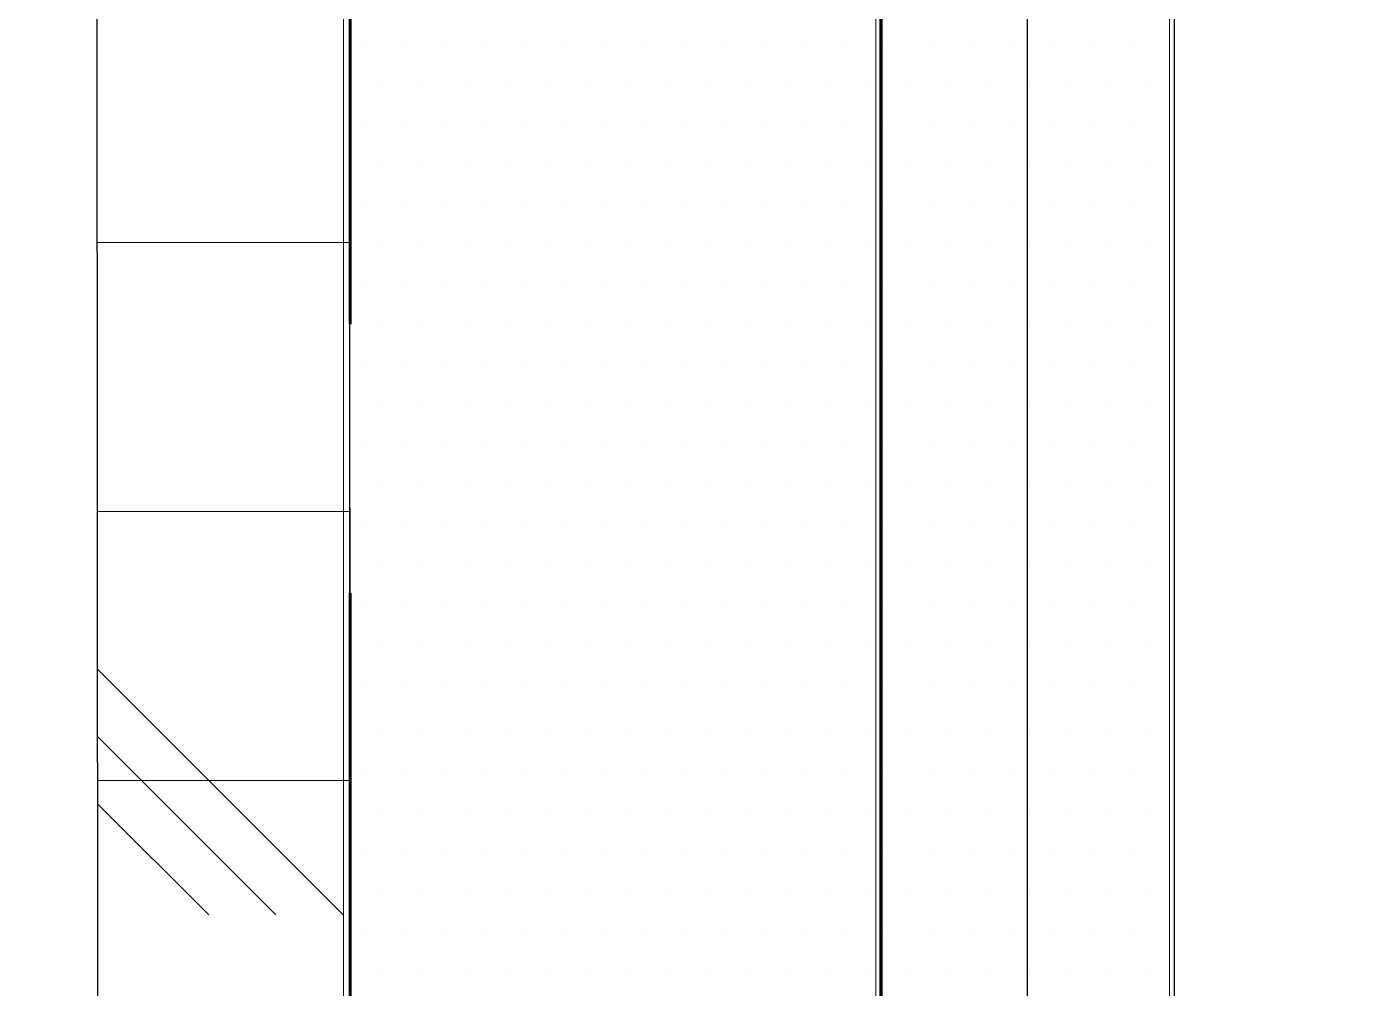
# Model space of a CAD drawing. Header units: inches. Extents: x -20.7 to 76.3, y -55.2 to 19.1.
# Drawn here: x 46.761 to 47.381, y -36.084 to -35.637 of the extents above; entities that cross this region are included whole.
import ezdxf

# ---------------------------------------------------------------- set-up
doc = ezdxf.new("R2010")
doc.units = ezdxf.units.IN
doc.header["$MEASUREMENT"] = 0
doc.linetypes.add('AI-Linetype-79', pattern=[0.375113, 0.250075, -0.125038])
for name, color, linetype, lineweight in [('.ATI-HATCH', 7, 'Continuous', 0), ('G-ANNO-TTLB', 7, 'Continuous', 0), ('TYVEK', 7, 'Continuous', 0)]:
    doc.layers.add(name, color=color, linetype=linetype, lineweight=lineweight)

# ---------------------------------------------------------------- blocks, each defined once
blk = doc.blocks.new('Block_678')
at = {"layer": '.ATI-HATCH'}
blk.add_open_spline([(46.90438, -36.42107), (46.90653, -36.42061), (46.9087, -36.42022), (46.91089, -36.41991), (46.91089, -36.41991), (46.91018, -33.66826), (46.91018, -33.66826), (46.91018, -33.66826), (46.91042, -33.6684), (46.91042, -33.6684), (46.91042, -33.6684), (47.14092, -33.53212), (47.14092, -33.53212), (47.14092, -33.53212), (46.79181, -33.3319), (46.79181, -33.3319), (46.79181, -33.3319), (46.79392, -36.44476), (46.79392, -36.44476), (46.79392, -36.44476), (46.90438, -36.42107), (46.90438, -36.42107)], degree=3, knots=[0, 0, 0, 0, 1, 1, 1, 2, 2, 2, 3, 3, 3, 4, 4, 4, 5, 5, 5, 6, 6, 6, 7, 7, 7, 7], dxfattribs=at)
at = {"layer": '.ATI-HATCH', "color": 8, "lineweight": 0, "true_color": 0x808080}
for points in [[(46.79344, -35.73745), (46.79344, -35.73745), (46.91071, -35.73745), (46.91071, -35.73745)], [(46.79352, -35.86249), (46.79352, -35.86249), (46.91074, -35.86249), (46.91074, -35.86249)], [(46.9078, -36.05005), (46.9078, -36.05005), (46.79357, -35.93582), (46.79357, -35.93582)], [(46.87654, -36.05005), (46.87654, -36.05005), (46.79359, -35.9671), (46.79359, -35.9671)], [(46.79361, -35.98753), (46.79361, -35.98753), (46.91078, -35.98753), (46.91078, -35.98753)], [(46.84528, -36.05005), (46.84528, -36.05005), (46.79361, -35.99838), (46.79361, -35.99838)]]:
    blk.add_open_spline(points, degree=3, dxfattribs=at)
blk = doc.blocks.new('Block_679')
at = {"layer": '.ATI-HATCH'}
for points in [[(47.15539, -35.28327), (47.15539, -35.28327), (46.90791, -35.13328), (46.90791, -35.13328), (46.90791, -35.13328), (46.90791, -37.44057), (46.90791, -37.44057), (46.90791, -37.44057), (47.15539, -37.59056), (47.15539, -37.59056), (47.15539, -37.59056), (47.15539, -35.28327), (47.15539, -35.28327)], [(47.15539, -37.59056), (47.15539, -37.59056), (47.29189, -37.51254), (47.29189, -37.51254), (47.29189, -37.51254), (47.29189, -35.36599), (47.29189, -35.36599), (47.29189, -35.36599), (47.15539, -35.28327), (47.15539, -35.28327), (47.15539, -35.28327), (47.15539, -37.59056), (47.15539, -37.59056)]]:
    blk.add_open_spline(points, degree=3, knots=[0, 0, 0, 0, 1, 1, 1, 2, 2, 2, 3, 3, 3, 4, 4, 4, 4], dxfattribs=at)
at = {"layer": '.ATI-HATCH', "color": 8, "lineweight": 0, "true_color": 0x808080}
for points in [[(46.91713, -35.64436), (46.91713, -35.64436), (46.91713, -35.64436), (46.91713, -35.64436)], [(46.93589, -35.64436), (46.93589, -35.64436), (46.93589, -35.64436), (46.93589, -35.64436)], [(46.95464, -35.64436), (46.95464, -35.64436), (46.95464, -35.64436), (46.95464, -35.64436)], [(46.9734, -35.64436), (46.9734, -35.64436), (46.9734, -35.64436), (46.9734, -35.64436)], [(46.99215, -35.64436), (46.99215, -35.64436), (46.99215, -35.64436), (46.99215, -35.64436)], [(47.01091, -35.64436), (47.01091, -35.64436), (47.01091, -35.64436), (47.01091, -35.64436)], [(47.02967, -35.64436), (47.02967, -35.64436), (47.02967, -35.64436), (47.02967, -35.64436)], [(47.04842, -35.64436), (47.04842, -35.64436), (47.04842, -35.64436), (47.04842, -35.64436)], [(47.06718, -35.64436), (47.06718, -35.64436), (47.06718, -35.64436), (47.06718, -35.64436)], [(47.08593, -35.64436), (47.08593, -35.64436), (47.08593, -35.64436), (47.08593, -35.64436)], [(47.10469, -35.64436), (47.10469, -35.64436), (47.10469, -35.64436), (47.10469, -35.64436)], [(47.12344, -35.64436), (47.12344, -35.64436), (47.12344, -35.64436), (47.12344, -35.64436)], [(47.1422, -35.64436), (47.1422, -35.64436), (47.1422, -35.64436), (47.1422, -35.64436)], [(47.16096, -35.64436), (47.16096, -35.64436), (47.16096, -35.64436), (47.16096, -35.64436)], [(47.17971, -35.64436), (47.17971, -35.64436), (47.17971, -35.64436), (47.17971, -35.64436)], [(47.19847, -35.64436), (47.19847, -35.64436), (47.19847, -35.64436), (47.19847, -35.64436)], [(47.21722, -35.64436), (47.21722, -35.64436), (47.21722, -35.64436), (47.21722, -35.64436)], [(47.23598, -35.64436), (47.23598, -35.64436), (47.23598, -35.64436), (47.23598, -35.64436)], [(47.25473, -35.64436), (47.25473, -35.64436), (47.25473, -35.64436), (47.25473, -35.64436)], [(47.27349, -35.64436), (47.27349, -35.64436), (47.27349, -35.64436), (47.27349, -35.64436)], [(46.92651, -35.66312), (46.92651, -35.66312), (46.92651, -35.66312), (46.92651, -35.66312)], [(46.94527, -35.66312), (46.94527, -35.66312), (46.94527, -35.66312), (46.94527, -35.66312)], [(46.96402, -35.66312), (46.96402, -35.66312), (46.96402, -35.66312), (46.96402, -35.66312)], [(46.98278, -35.66312), (46.98278, -35.66312), (46.98278, -35.66312), (46.98278, -35.66312)], [(47.00153, -35.66312), (47.00153, -35.66312), (47.00153, -35.66312), (47.00153, -35.66312)], [(47.02029, -35.66312), (47.02029, -35.66312), (47.02029, -35.66312), (47.02029, -35.66312)], [(47.03904, -35.66312), (47.03904, -35.66312), (47.03904, -35.66312), (47.03904, -35.66312)], [(47.0578, -35.66312), (47.0578, -35.66312), (47.0578, -35.66312), (47.0578, -35.66312)], [(47.07656, -35.66312), (47.07656, -35.66312), (47.07656, -35.66312), (47.07656, -35.66312)], [(47.09531, -35.66312), (47.09531, -35.66312), (47.09531, -35.66312), (47.09531, -35.66312)], [(47.11407, -35.66312), (47.11407, -35.66312), (47.11407, -35.66312), (47.11407, -35.66312)], [(47.13282, -35.66312), (47.13282, -35.66312), (47.13282, -35.66312), (47.13282, -35.66312)], [(47.15158, -35.66312), (47.15158, -35.66312), (47.15158, -35.66312), (47.15158, -35.66312)], [(47.17033, -35.66312), (47.17033, -35.66312), (47.17033, -35.66312), (47.17033, -35.66312)], [(47.18909, -35.66312), (47.18909, -35.66312), (47.18909, -35.66312), (47.18909, -35.66312)], [(47.20784, -35.66312), (47.20784, -35.66312), (47.20784, -35.66312), (47.20784, -35.66312)], [(47.2266, -35.66312), (47.2266, -35.66312), (47.2266, -35.66312), (47.2266, -35.66312)], [(47.24536, -35.66312), (47.24536, -35.66312), (47.24536, -35.66312), (47.24536, -35.66312)], [(47.26411, -35.66312), (47.26411, -35.66312), (47.26411, -35.66312), (47.26411, -35.66312)], [(47.28287, -35.66312), (47.28287, -35.66312), (47.28287, -35.66312), (47.28287, -35.66312)], [(46.91713, -35.68187), (46.91713, -35.68187), (46.91713, -35.68187), (46.91713, -35.68187)], [(46.93589, -35.68187), (46.93589, -35.68187), (46.93589, -35.68187), (46.93589, -35.68187)], [(46.95464, -35.68187), (46.95464, -35.68187), (46.95464, -35.68187), (46.95464, -35.68187)], [(46.9734, -35.68187), (46.9734, -35.68187), (46.9734, -35.68187), (46.9734, -35.68187)], [(46.99215, -35.68187), (46.99215, -35.68187), (46.99215, -35.68187), (46.99215, -35.68187)], [(47.01091, -35.68187), (47.01091, -35.68187), (47.01091, -35.68187), (47.01091, -35.68187)], [(47.02967, -35.68187), (47.02967, -35.68187), (47.02967, -35.68187), (47.02967, -35.68187)], [(47.04842, -35.68187), (47.04842, -35.68187), (47.04842, -35.68187), (47.04842, -35.68187)], [(47.06718, -35.68187), (47.06718, -35.68187), (47.06718, -35.68187), (47.06718, -35.68187)], [(47.08593, -35.68187), (47.08593, -35.68187), (47.08593, -35.68187), (47.08593, -35.68187)], [(47.10469, -35.68187), (47.10469, -35.68187), (47.10469, -35.68187), (47.10469, -35.68187)], [(47.12344, -35.68187), (47.12344, -35.68187), (47.12344, -35.68187), (47.12344, -35.68187)], [(47.1422, -35.68187), (47.1422, -35.68187), (47.1422, -35.68187), (47.1422, -35.68187)], [(47.16096, -35.68187), (47.16096, -35.68187), (47.16096, -35.68187), (47.16096, -35.68187)], [(47.17971, -35.68187), (47.17971, -35.68187), (47.17971, -35.68187), (47.17971, -35.68187)], [(47.19847, -35.68187), (47.19847, -35.68187), (47.19847, -35.68187), (47.19847, -35.68187)], [(47.21722, -35.68187), (47.21722, -35.68187), (47.21722, -35.68187), (47.21722, -35.68187)], [(47.23598, -35.68187), (47.23598, -35.68187), (47.23598, -35.68187), (47.23598, -35.68187)], [(47.25473, -35.68187), (47.25473, -35.68187), (47.25473, -35.68187), (47.25473, -35.68187)], [(47.27349, -35.68187), (47.27349, -35.68187), (47.27349, -35.68187), (47.27349, -35.68187)], [(46.92651, -35.70063), (46.92651, -35.70063), (46.92651, -35.70063), (46.92651, -35.70063)], [(46.94527, -35.70063), (46.94527, -35.70063), (46.94527, -35.70063), (46.94527, -35.70063)], [(46.96402, -35.70063), (46.96402, -35.70063), (46.96402, -35.70063), (46.96402, -35.70063)], [(46.98278, -35.70063), (46.98278, -35.70063), (46.98278, -35.70063), (46.98278, -35.70063)], [(47.00153, -35.70063), (47.00153, -35.70063), (47.00153, -35.70063), (47.00153, -35.70063)], [(47.02029, -35.70063), (47.02029, -35.70063), (47.02029, -35.70063), (47.02029, -35.70063)], [(47.03904, -35.70063), (47.03904, -35.70063), (47.03904, -35.70063), (47.03904, -35.70063)], [(47.0578, -35.70063), (47.0578, -35.70063), (47.0578, -35.70063), (47.0578, -35.70063)], [(47.07656, -35.70063), (47.07656, -35.70063), (47.07656, -35.70063), (47.07656, -35.70063)], [(47.09531, -35.70063), (47.09531, -35.70063), (47.09531, -35.70063), (47.09531, -35.70063)], [(47.11407, -35.70063), (47.11407, -35.70063), (47.11407, -35.70063), (47.11407, -35.70063)], [(47.13282, -35.70063), (47.13282, -35.70063), (47.13282, -35.70063), (47.13282, -35.70063)], [(47.15158, -35.70063), (47.15158, -35.70063), (47.15158, -35.70063), (47.15158, -35.70063)], [(47.17033, -35.70063), (47.17033, -35.70063), (47.17033, -35.70063), (47.17033, -35.70063)], [(47.18909, -35.70063), (47.18909, -35.70063), (47.18909, -35.70063), (47.18909, -35.70063)], [(47.20784, -35.70063), (47.20784, -35.70063), (47.20784, -35.70063), (47.20784, -35.70063)], [(47.2266, -35.70063), (47.2266, -35.70063), (47.2266, -35.70063), (47.2266, -35.70063)], [(47.24536, -35.70063), (47.24536, -35.70063), (47.24536, -35.70063), (47.24536, -35.70063)], [(47.26411, -35.70063), (47.26411, -35.70063), (47.26411, -35.70063), (47.26411, -35.70063)], [(47.28287, -35.70063), (47.28287, -35.70063), (47.28287, -35.70063), (47.28287, -35.70063)], [(46.91713, -35.71938), (46.91713, -35.71938), (46.91713, -35.71938), (46.91713, -35.71938)], [(46.93589, -35.71938), (46.93589, -35.71938), (46.93589, -35.71938), (46.93589, -35.71938)], [(46.95464, -35.71938), (46.95464, -35.71938), (46.95464, -35.71938), (46.95464, -35.71938)], [(46.9734, -35.71938), (46.9734, -35.71938), (46.9734, -35.71938), (46.9734, -35.71938)], [(46.99215, -35.71938), (46.99215, -35.71938), (46.99215, -35.71938), (46.99215, -35.71938)], [(47.01091, -35.71938), (47.01091, -35.71938), (47.01091, -35.71938), (47.01091, -35.71938)], [(47.02967, -35.71938), (47.02967, -35.71938), (47.02967, -35.71938), (47.02967, -35.71938)], [(47.04842, -35.71938), (47.04842, -35.71938), (47.04842, -35.71938), (47.04842, -35.71938)], [(47.06718, -35.71938), (47.06718, -35.71938), (47.06718, -35.71938), (47.06718, -35.71938)], [(47.08593, -35.71938), (47.08593, -35.71938), (47.08593, -35.71938), (47.08593, -35.71938)], [(47.10469, -35.71938), (47.10469, -35.71938), (47.10469, -35.71938), (47.10469, -35.71938)], [(47.12344, -35.71938), (47.12344, -35.71938), (47.12344, -35.71938), (47.12344, -35.71938)], [(47.1422, -35.71938), (47.1422, -35.71938), (47.1422, -35.71938), (47.1422, -35.71938)], [(47.16096, -35.71938), (47.16096, -35.71938), (47.16096, -35.71938), (47.16096, -35.71938)], [(47.17971, -35.71938), (47.17971, -35.71938), (47.17971, -35.71938), (47.17971, -35.71938)], [(47.19847, -35.71938), (47.19847, -35.71938), (47.19847, -35.71938), (47.19847, -35.71938)], [(47.21722, -35.71938), (47.21722, -35.71938), (47.21722, -35.71938), (47.21722, -35.71938)], [(47.23598, -35.71938), (47.23598, -35.71938), (47.23598, -35.71938), (47.23598, -35.71938)], [(47.25473, -35.71938), (47.25473, -35.71938), (47.25473, -35.71938), (47.25473, -35.71938)], [(47.27349, -35.71938), (47.27349, -35.71938), (47.27349, -35.71938), (47.27349, -35.71938)], [(46.92651, -35.73814), (46.92651, -35.73814), (46.92651, -35.73814), (46.92651, -35.73814)], [(46.94527, -35.73814), (46.94527, -35.73814), (46.94527, -35.73814), (46.94527, -35.73814)], [(46.96402, -35.73814), (46.96402, -35.73814), (46.96402, -35.73814), (46.96402, -35.73814)], [(46.98278, -35.73814), (46.98278, -35.73814), (46.98278, -35.73814), (46.98278, -35.73814)], [(47.00153, -35.73814), (47.00153, -35.73814), (47.00153, -35.73814), (47.00153, -35.73814)], [(47.02029, -35.73814), (47.02029, -35.73814), (47.02029, -35.73814), (47.02029, -35.73814)], [(47.03904, -35.73814), (47.03904, -35.73814), (47.03904, -35.73814), (47.03904, -35.73814)], [(47.0578, -35.73814), (47.0578, -35.73814), (47.0578, -35.73814), (47.0578, -35.73814)], [(47.07656, -35.73814), (47.07656, -35.73814), (47.07656, -35.73814), (47.07656, -35.73814)], [(47.09531, -35.73814), (47.09531, -35.73814), (47.09531, -35.73814), (47.09531, -35.73814)], [(47.11407, -35.73814), (47.11407, -35.73814), (47.11407, -35.73814), (47.11407, -35.73814)], [(47.13282, -35.73814), (47.13282, -35.73814), (47.13282, -35.73814), (47.13282, -35.73814)], [(47.15158, -35.73814), (47.15158, -35.73814), (47.15158, -35.73814), (47.15158, -35.73814)], [(47.17033, -35.73814), (47.17033, -35.73814), (47.17033, -35.73814), (47.17033, -35.73814)], [(47.18909, -35.73814), (47.18909, -35.73814), (47.18909, -35.73814), (47.18909, -35.73814)], [(47.20784, -35.73814), (47.20784, -35.73814), (47.20784, -35.73814), (47.20784, -35.73814)], [(47.2266, -35.73814), (47.2266, -35.73814), (47.2266, -35.73814), (47.2266, -35.73814)], [(47.24536, -35.73814), (47.24536, -35.73814), (47.24536, -35.73814), (47.24536, -35.73814)], [(47.26411, -35.73814), (47.26411, -35.73814), (47.26411, -35.73814), (47.26411, -35.73814)], [(47.28287, -35.73814), (47.28287, -35.73814), (47.28287, -35.73814), (47.28287, -35.73814)], [(46.91713, -35.75689), (46.91713, -35.75689), (46.91713, -35.75689), (46.91713, -35.75689)], [(46.93589, -35.75689), (46.93589, -35.75689), (46.93589, -35.75689), (46.93589, -35.75689)], [(46.95464, -35.75689), (46.95464, -35.75689), (46.95464, -35.75689), (46.95464, -35.75689)], [(46.9734, -35.75689), (46.9734, -35.75689), (46.9734, -35.75689), (46.9734, -35.75689)], [(46.99215, -35.75689), (46.99215, -35.75689), (46.99215, -35.75689), (46.99215, -35.75689)], [(47.01091, -35.75689), (47.01091, -35.75689), (47.01091, -35.75689), (47.01091, -35.75689)], [(47.02967, -35.75689), (47.02967, -35.75689), (47.02967, -35.75689), (47.02967, -35.75689)], [(47.04842, -35.75689), (47.04842, -35.75689), (47.04842, -35.75689), (47.04842, -35.75689)], [(47.06718, -35.75689), (47.06718, -35.75689), (47.06718, -35.75689), (47.06718, -35.75689)], [(47.08593, -35.75689), (47.08593, -35.75689), (47.08593, -35.75689), (47.08593, -35.75689)], [(47.10469, -35.75689), (47.10469, -35.75689), (47.10469, -35.75689), (47.10469, -35.75689)], [(47.12344, -35.75689), (47.12344, -35.75689), (47.12344, -35.75689), (47.12344, -35.75689)], [(47.1422, -35.75689), (47.1422, -35.75689), (47.1422, -35.75689), (47.1422, -35.75689)], [(47.16096, -35.75689), (47.16096, -35.75689), (47.16096, -35.75689), (47.16096, -35.75689)], [(47.17971, -35.75689), (47.17971, -35.75689), (47.17971, -35.75689), (47.17971, -35.75689)], [(47.19847, -35.75689), (47.19847, -35.75689), (47.19847, -35.75689), (47.19847, -35.75689)], [(47.21722, -35.75689), (47.21722, -35.75689), (47.21722, -35.75689), (47.21722, -35.75689)], [(47.23598, -35.75689), (47.23598, -35.75689), (47.23598, -35.75689), (47.23598, -35.75689)], [(47.25473, -35.75689), (47.25473, -35.75689), (47.25473, -35.75689), (47.25473, -35.75689)], [(47.27349, -35.75689), (47.27349, -35.75689), (47.27349, -35.75689), (47.27349, -35.75689)], [(46.92651, -35.77565), (46.92651, -35.77565), (46.92651, -35.77565), (46.92651, -35.77565)], [(46.94527, -35.77565), (46.94527, -35.77565), (46.94527, -35.77565), (46.94527, -35.77565)], [(46.96402, -35.77565), (46.96402, -35.77565), (46.96402, -35.77565), (46.96402, -35.77565)], [(46.98278, -35.77565), (46.98278, -35.77565), (46.98278, -35.77565), (46.98278, -35.77565)], [(47.00153, -35.77565), (47.00153, -35.77565), (47.00153, -35.77565), (47.00153, -35.77565)], [(47.02029, -35.77565), (47.02029, -35.77565), (47.02029, -35.77565), (47.02029, -35.77565)], [(47.03904, -35.77565), (47.03904, -35.77565), (47.03904, -35.77565), (47.03904, -35.77565)], [(47.0578, -35.77565), (47.0578, -35.77565), (47.0578, -35.77565), (47.0578, -35.77565)], [(47.07656, -35.77565), (47.07656, -35.77565), (47.07656, -35.77565), (47.07656, -35.77565)], [(47.09531, -35.77565), (47.09531, -35.77565), (47.09531, -35.77565), (47.09531, -35.77565)], [(47.11407, -35.77565), (47.11407, -35.77565), (47.11407, -35.77565), (47.11407, -35.77565)], [(47.13282, -35.77565), (47.13282, -35.77565), (47.13282, -35.77565), (47.13282, -35.77565)], [(47.15158, -35.77565), (47.15158, -35.77565), (47.15158, -35.77565), (47.15158, -35.77565)], [(47.17033, -35.77565), (47.17033, -35.77565), (47.17033, -35.77565), (47.17033, -35.77565)], [(47.18909, -35.77565), (47.18909, -35.77565), (47.18909, -35.77565), (47.18909, -35.77565)], [(47.20784, -35.77565), (47.20784, -35.77565), (47.20784, -35.77565), (47.20784, -35.77565)], [(47.2266, -35.77565), (47.2266, -35.77565), (47.2266, -35.77565), (47.2266, -35.77565)], [(47.24536, -35.77565), (47.24536, -35.77565), (47.24536, -35.77565), (47.24536, -35.77565)], [(47.26411, -35.77565), (47.26411, -35.77565), (47.26411, -35.77565), (47.26411, -35.77565)], [(47.28287, -35.77565), (47.28287, -35.77565), (47.28287, -35.77565), (47.28287, -35.77565)], [(46.91713, -35.79441), (46.91713, -35.79441), (46.91713, -35.79441), (46.91713, -35.79441)], [(46.93589, -35.79441), (46.93589, -35.79441), (46.93589, -35.79441), (46.93589, -35.79441)], [(46.95464, -35.79441), (46.95464, -35.79441), (46.95464, -35.79441), (46.95464, -35.79441)], [(46.9734, -35.79441), (46.9734, -35.79441), (46.9734, -35.79441), (46.9734, -35.79441)], [(46.99215, -35.79441), (46.99215, -35.79441), (46.99215, -35.79441), (46.99215, -35.79441)], [(47.01091, -35.79441), (47.01091, -35.79441), (47.01091, -35.79441), (47.01091, -35.79441)], [(47.02967, -35.79441), (47.02967, -35.79441), (47.02967, -35.79441), (47.02967, -35.79441)], [(47.04842, -35.79441), (47.04842, -35.79441), (47.04842, -35.79441), (47.04842, -35.79441)], [(47.06718, -35.79441), (47.06718, -35.79441), (47.06718, -35.79441), (47.06718, -35.79441)], [(47.08593, -35.79441), (47.08593, -35.79441), (47.08593, -35.79441), (47.08593, -35.79441)], [(47.10469, -35.79441), (47.10469, -35.79441), (47.10469, -35.79441), (47.10469, -35.79441)], [(47.12344, -35.79441), (47.12344, -35.79441), (47.12344, -35.79441), (47.12344, -35.79441)], [(47.1422, -35.79441), (47.1422, -35.79441), (47.1422, -35.79441), (47.1422, -35.79441)], [(47.16096, -35.79441), (47.16096, -35.79441), (47.16096, -35.79441), (47.16096, -35.79441)], [(47.17971, -35.79441), (47.17971, -35.79441), (47.17971, -35.79441), (47.17971, -35.79441)], [(47.19847, -35.79441), (47.19847, -35.79441), (47.19847, -35.79441), (47.19847, -35.79441)], [(47.21722, -35.79441), (47.21722, -35.79441), (47.21722, -35.79441), (47.21722, -35.79441)], [(47.23598, -35.79441), (47.23598, -35.79441), (47.23598, -35.79441), (47.23598, -35.79441)], [(47.25473, -35.79441), (47.25473, -35.79441), (47.25473, -35.79441), (47.25473, -35.79441)], [(47.27349, -35.79441), (47.27349, -35.79441), (47.27349, -35.79441), (47.27349, -35.79441)], [(46.92651, -35.81316), (46.92651, -35.81316), (46.92651, -35.81316), (46.92651, -35.81316)], [(46.94527, -35.81316), (46.94527, -35.81316), (46.94527, -35.81316), (46.94527, -35.81316)], [(46.96402, -35.81316), (46.96402, -35.81316), (46.96402, -35.81316), (46.96402, -35.81316)], [(46.98278, -35.81316), (46.98278, -35.81316), (46.98278, -35.81316), (46.98278, -35.81316)], [(47.00153, -35.81316), (47.00153, -35.81316), (47.00153, -35.81316), (47.00153, -35.81316)], [(47.02029, -35.81316), (47.02029, -35.81316), (47.02029, -35.81316), (47.02029, -35.81316)], [(47.03904, -35.81316), (47.03904, -35.81316), (47.03904, -35.81316), (47.03904, -35.81316)], [(47.0578, -35.81316), (47.0578, -35.81316), (47.0578, -35.81316), (47.0578, -35.81316)], [(47.07656, -35.81316), (47.07656, -35.81316), (47.07656, -35.81316), (47.07656, -35.81316)], [(47.09531, -35.81316), (47.09531, -35.81316), (47.09531, -35.81316), (47.09531, -35.81316)], [(47.11407, -35.81316), (47.11407, -35.81316), (47.11407, -35.81316), (47.11407, -35.81316)], [(47.13282, -35.81316), (47.13282, -35.81316), (47.13282, -35.81316), (47.13282, -35.81316)], [(47.15158, -35.81316), (47.15158, -35.81316), (47.15158, -35.81316), (47.15158, -35.81316)], [(47.17033, -35.81316), (47.17033, -35.81316), (47.17033, -35.81316), (47.17033, -35.81316)], [(47.18909, -35.81316), (47.18909, -35.81316), (47.18909, -35.81316), (47.18909, -35.81316)], [(47.20784, -35.81316), (47.20784, -35.81316), (47.20784, -35.81316), (47.20784, -35.81316)], [(47.2266, -35.81316), (47.2266, -35.81316), (47.2266, -35.81316), (47.2266, -35.81316)], [(47.24536, -35.81316), (47.24536, -35.81316), (47.24536, -35.81316), (47.24536, -35.81316)], [(47.26411, -35.81316), (47.26411, -35.81316), (47.26411, -35.81316), (47.26411, -35.81316)], [(47.28287, -35.81316), (47.28287, -35.81316), (47.28287, -35.81316), (47.28287, -35.81316)], [(46.91713, -35.83192), (46.91713, -35.83192), (46.91713, -35.83192), (46.91713, -35.83192)], [(46.93589, -35.83192), (46.93589, -35.83192), (46.93589, -35.83192), (46.93589, -35.83192)], [(46.95464, -35.83192), (46.95464, -35.83192), (46.95464, -35.83192), (46.95464, -35.83192)], [(46.9734, -35.83192), (46.9734, -35.83192), (46.9734, -35.83192), (46.9734, -35.83192)], [(46.99215, -35.83192), (46.99215, -35.83192), (46.99215, -35.83192), (46.99215, -35.83192)], [(47.01091, -35.83192), (47.01091, -35.83192), (47.01091, -35.83192), (47.01091, -35.83192)], [(47.02967, -35.83192), (47.02967, -35.83192), (47.02967, -35.83192), (47.02967, -35.83192)], [(47.04842, -35.83192), (47.04842, -35.83192), (47.04842, -35.83192), (47.04842, -35.83192)], [(47.06718, -35.83192), (47.06718, -35.83192), (47.06718, -35.83192), (47.06718, -35.83192)], [(47.08593, -35.83192), (47.08593, -35.83192), (47.08593, -35.83192), (47.08593, -35.83192)], [(47.10469, -35.83192), (47.10469, -35.83192), (47.10469, -35.83192), (47.10469, -35.83192)], [(47.12344, -35.83192), (47.12344, -35.83192), (47.12344, -35.83192), (47.12344, -35.83192)], [(47.1422, -35.83192), (47.1422, -35.83192), (47.1422, -35.83192), (47.1422, -35.83192)], [(47.16096, -35.83192), (47.16096, -35.83192), (47.16096, -35.83192), (47.16096, -35.83192)], [(47.17971, -35.83192), (47.17971, -35.83192), (47.17971, -35.83192), (47.17971, -35.83192)], [(47.19847, -35.83192), (47.19847, -35.83192), (47.19847, -35.83192), (47.19847, -35.83192)], [(47.21722, -35.83192), (47.21722, -35.83192), (47.21722, -35.83192), (47.21722, -35.83192)], [(47.23598, -35.83192), (47.23598, -35.83192), (47.23598, -35.83192), (47.23598, -35.83192)], [(47.25473, -35.83192), (47.25473, -35.83192), (47.25473, -35.83192), (47.25473, -35.83192)], [(47.27349, -35.83192), (47.27349, -35.83192), (47.27349, -35.83192), (47.27349, -35.83192)], [(46.92651, -35.85067), (46.92651, -35.85067), (46.92651, -35.85067), (46.92651, -35.85067)], [(46.94527, -35.85067), (46.94527, -35.85067), (46.94527, -35.85067), (46.94527, -35.85067)], [(46.96402, -35.85067), (46.96402, -35.85067), (46.96402, -35.85067), (46.96402, -35.85067)], [(46.98278, -35.85067), (46.98278, -35.85067), (46.98278, -35.85067), (46.98278, -35.85067)], [(47.00153, -35.85067), (47.00153, -35.85067), (47.00153, -35.85067), (47.00153, -35.85067)], [(47.02029, -35.85067), (47.02029, -35.85067), (47.02029, -35.85067), (47.02029, -35.85067)], [(47.03904, -35.85067), (47.03904, -35.85067), (47.03904, -35.85067), (47.03904, -35.85067)], [(47.0578, -35.85067), (47.0578, -35.85067), (47.0578, -35.85067), (47.0578, -35.85067)], [(47.07656, -35.85067), (47.07656, -35.85067), (47.07656, -35.85067), (47.07656, -35.85067)], [(47.09531, -35.85067), (47.09531, -35.85067), (47.09531, -35.85067), (47.09531, -35.85067)], [(47.11407, -35.85067), (47.11407, -35.85067), (47.11407, -35.85067), (47.11407, -35.85067)], [(47.13282, -35.85067), (47.13282, -35.85067), (47.13282, -35.85067), (47.13282, -35.85067)], [(47.15158, -35.85067), (47.15158, -35.85067), (47.15158, -35.85067), (47.15158, -35.85067)], [(47.17033, -35.85067), (47.17033, -35.85067), (47.17033, -35.85067), (47.17033, -35.85067)], [(47.18909, -35.85067), (47.18909, -35.85067), (47.18909, -35.85067), (47.18909, -35.85067)], [(47.20784, -35.85067), (47.20784, -35.85067), (47.20784, -35.85067), (47.20784, -35.85067)], [(47.2266, -35.85067), (47.2266, -35.85067), (47.2266, -35.85067), (47.2266, -35.85067)], [(47.24536, -35.85067), (47.24536, -35.85067), (47.24536, -35.85067), (47.24536, -35.85067)], [(47.26411, -35.85067), (47.26411, -35.85067), (47.26411, -35.85067), (47.26411, -35.85067)], [(47.28287, -35.85067), (47.28287, -35.85067), (47.28287, -35.85067), (47.28287, -35.85067)], [(46.91713, -35.86943), (46.91713, -35.86943), (46.91713, -35.86943), (46.91713, -35.86943)], [(46.93589, -35.86943), (46.93589, -35.86943), (46.93589, -35.86943), (46.93589, -35.86943)], [(46.95464, -35.86943), (46.95464, -35.86943), (46.95464, -35.86943), (46.95464, -35.86943)], [(46.9734, -35.86943), (46.9734, -35.86943), (46.9734, -35.86943), (46.9734, -35.86943)], [(46.99215, -35.86943), (46.99215, -35.86943), (46.99215, -35.86943), (46.99215, -35.86943)], [(47.01091, -35.86943), (47.01091, -35.86943), (47.01091, -35.86943), (47.01091, -35.86943)], [(47.02967, -35.86943), (47.02967, -35.86943), (47.02967, -35.86943), (47.02967, -35.86943)], [(47.04842, -35.86943), (47.04842, -35.86943), (47.04842, -35.86943), (47.04842, -35.86943)], [(47.06718, -35.86943), (47.06718, -35.86943), (47.06718, -35.86943), (47.06718, -35.86943)], [(47.08593, -35.86943), (47.08593, -35.86943), (47.08593, -35.86943), (47.08593, -35.86943)], [(47.10469, -35.86943), (47.10469, -35.86943), (47.10469, -35.86943), (47.10469, -35.86943)], [(47.12344, -35.86943), (47.12344, -35.86943), (47.12344, -35.86943), (47.12344, -35.86943)], [(47.1422, -35.86943), (47.1422, -35.86943), (47.1422, -35.86943), (47.1422, -35.86943)], [(47.16096, -35.86943), (47.16096, -35.86943), (47.16096, -35.86943), (47.16096, -35.86943)], [(47.17971, -35.86943), (47.17971, -35.86943), (47.17971, -35.86943), (47.17971, -35.86943)], [(47.19847, -35.86943), (47.19847, -35.86943), (47.19847, -35.86943), (47.19847, -35.86943)], [(47.21722, -35.86943), (47.21722, -35.86943), (47.21722, -35.86943), (47.21722, -35.86943)], [(47.23598, -35.86943), (47.23598, -35.86943), (47.23598, -35.86943), (47.23598, -35.86943)], [(47.25473, -35.86943), (47.25473, -35.86943), (47.25473, -35.86943), (47.25473, -35.86943)], [(47.27349, -35.86943), (47.27349, -35.86943), (47.27349, -35.86943), (47.27349, -35.86943)], [(46.92651, -35.88818), (46.92651, -35.88818), (46.92651, -35.88818), (46.92651, -35.88818)], [(46.94527, -35.88818), (46.94527, -35.88818), (46.94527, -35.88818), (46.94527, -35.88818)], [(46.96402, -35.88818), (46.96402, -35.88818), (46.96402, -35.88818), (46.96402, -35.88818)], [(46.98278, -35.88818), (46.98278, -35.88818), (46.98278, -35.88818), (46.98278, -35.88818)], [(47.00153, -35.88818), (47.00153, -35.88818), (47.00153, -35.88818), (47.00153, -35.88818)], [(47.02029, -35.88818), (47.02029, -35.88818), (47.02029, -35.88818), (47.02029, -35.88818)], [(47.03904, -35.88818), (47.03904, -35.88818), (47.03904, -35.88818), (47.03904, -35.88818)], [(47.0578, -35.88818), (47.0578, -35.88818), (47.0578, -35.88818), (47.0578, -35.88818)], [(47.07656, -35.88818), (47.07656, -35.88818), (47.07656, -35.88818), (47.07656, -35.88818)], [(47.09531, -35.88818), (47.09531, -35.88818), (47.09531, -35.88818), (47.09531, -35.88818)], [(47.11407, -35.88818), (47.11407, -35.88818), (47.11407, -35.88818), (47.11407, -35.88818)], [(47.13282, -35.88818), (47.13282, -35.88818), (47.13282, -35.88818), (47.13282, -35.88818)], [(47.15158, -35.88818), (47.15158, -35.88818), (47.15158, -35.88818), (47.15158, -35.88818)], [(47.17033, -35.88818), (47.17033, -35.88818), (47.17033, -35.88818), (47.17033, -35.88818)], [(47.18909, -35.88818), (47.18909, -35.88818), (47.18909, -35.88818), (47.18909, -35.88818)], [(47.20784, -35.88818), (47.20784, -35.88818), (47.20784, -35.88818), (47.20784, -35.88818)], [(47.2266, -35.88818), (47.2266, -35.88818), (47.2266, -35.88818), (47.2266, -35.88818)], [(47.24536, -35.88818), (47.24536, -35.88818), (47.24536, -35.88818), (47.24536, -35.88818)], [(47.26411, -35.88818), (47.26411, -35.88818), (47.26411, -35.88818), (47.26411, -35.88818)], [(47.28287, -35.88818), (47.28287, -35.88818), (47.28287, -35.88818), (47.28287, -35.88818)], [(46.91713, -35.90694), (46.91713, -35.90694), (46.91713, -35.90694), (46.91713, -35.90694)], [(46.93589, -35.90694), (46.93589, -35.90694), (46.93589, -35.90694), (46.93589, -35.90694)], [(46.95464, -35.90694), (46.95464, -35.90694), (46.95464, -35.90694), (46.95464, -35.90694)], [(46.9734, -35.90694), (46.9734, -35.90694), (46.9734, -35.90694), (46.9734, -35.90694)], [(46.99215, -35.90694), (46.99215, -35.90694), (46.99215, -35.90694), (46.99215, -35.90694)], [(47.01091, -35.90694), (47.01091, -35.90694), (47.01091, -35.90694), (47.01091, -35.90694)], [(47.02967, -35.90694), (47.02967, -35.90694), (47.02967, -35.90694), (47.02967, -35.90694)], [(47.04842, -35.90694), (47.04842, -35.90694), (47.04842, -35.90694), (47.04842, -35.90694)], [(47.06718, -35.90694), (47.06718, -35.90694), (47.06718, -35.90694), (47.06718, -35.90694)], [(47.08593, -35.90694), (47.08593, -35.90694), (47.08593, -35.90694), (47.08593, -35.90694)], [(47.10469, -35.90694), (47.10469, -35.90694), (47.10469, -35.90694), (47.10469, -35.90694)], [(47.12344, -35.90694), (47.12344, -35.90694), (47.12344, -35.90694), (47.12344, -35.90694)], [(47.1422, -35.90694), (47.1422, -35.90694), (47.1422, -35.90694), (47.1422, -35.90694)], [(47.16096, -35.90694), (47.16096, -35.90694), (47.16096, -35.90694), (47.16096, -35.90694)], [(47.17971, -35.90694), (47.17971, -35.90694), (47.17971, -35.90694), (47.17971, -35.90694)], [(47.19847, -35.90694), (47.19847, -35.90694), (47.19847, -35.90694), (47.19847, -35.90694)], [(47.21722, -35.90694), (47.21722, -35.90694), (47.21722, -35.90694), (47.21722, -35.90694)], [(47.23598, -35.90694), (47.23598, -35.90694), (47.23598, -35.90694), (47.23598, -35.90694)], [(47.25473, -35.90694), (47.25473, -35.90694), (47.25473, -35.90694), (47.25473, -35.90694)], [(47.27349, -35.90694), (47.27349, -35.90694), (47.27349, -35.90694), (47.27349, -35.90694)], [(46.92651, -35.9257), (46.92651, -35.9257), (46.92651, -35.9257), (46.92651, -35.9257)], [(46.94527, -35.9257), (46.94527, -35.9257), (46.94527, -35.9257), (46.94527, -35.9257)], [(46.96402, -35.9257), (46.96402, -35.9257), (46.96402, -35.9257), (46.96402, -35.9257)], [(46.98278, -35.9257), (46.98278, -35.9257), (46.98278, -35.9257), (46.98278, -35.9257)], [(47.00153, -35.9257), (47.00153, -35.9257), (47.00153, -35.9257), (47.00153, -35.9257)], [(47.02029, -35.9257), (47.02029, -35.9257), (47.02029, -35.9257), (47.02029, -35.9257)], [(47.03904, -35.9257), (47.03904, -35.9257), (47.03904, -35.9257), (47.03904, -35.9257)], [(47.0578, -35.9257), (47.0578, -35.9257), (47.0578, -35.9257), (47.0578, -35.9257)], [(47.07656, -35.9257), (47.07656, -35.9257), (47.07656, -35.9257), (47.07656, -35.9257)], [(47.09531, -35.9257), (47.09531, -35.9257), (47.09531, -35.9257), (47.09531, -35.9257)], [(47.11407, -35.9257), (47.11407, -35.9257), (47.11407, -35.9257), (47.11407, -35.9257)], [(47.13282, -35.9257), (47.13282, -35.9257), (47.13282, -35.9257), (47.13282, -35.9257)], [(47.15158, -35.9257), (47.15158, -35.9257), (47.15158, -35.9257), (47.15158, -35.9257)], [(47.17033, -35.9257), (47.17033, -35.9257), (47.17033, -35.9257), (47.17033, -35.9257)], [(47.18909, -35.9257), (47.18909, -35.9257), (47.18909, -35.9257), (47.18909, -35.9257)], [(47.20784, -35.9257), (47.20784, -35.9257), (47.20784, -35.9257), (47.20784, -35.9257)], [(47.2266, -35.9257), (47.2266, -35.9257), (47.2266, -35.9257), (47.2266, -35.9257)], [(47.24536, -35.9257), (47.24536, -35.9257), (47.24536, -35.9257), (47.24536, -35.9257)], [(47.26411, -35.9257), (47.26411, -35.9257), (47.26411, -35.9257), (47.26411, -35.9257)], [(47.28287, -35.9257), (47.28287, -35.9257), (47.28287, -35.9257), (47.28287, -35.9257)], [(46.91713, -35.94445), (46.91713, -35.94445), (46.91713, -35.94445), (46.91713, -35.94445)], [(46.93589, -35.94445), (46.93589, -35.94445), (46.93589, -35.94445), (46.93589, -35.94445)], [(46.95464, -35.94445), (46.95464, -35.94445), (46.95464, -35.94445), (46.95464, -35.94445)], [(46.9734, -35.94445), (46.9734, -35.94445), (46.9734, -35.94445), (46.9734, -35.94445)], [(46.99215, -35.94445), (46.99215, -35.94445), (46.99215, -35.94445), (46.99215, -35.94445)], [(47.01091, -35.94445), (47.01091, -35.94445), (47.01091, -35.94445), (47.01091, -35.94445)], [(47.02967, -35.94445), (47.02967, -35.94445), (47.02967, -35.94445), (47.02967, -35.94445)], [(47.04842, -35.94445), (47.04842, -35.94445), (47.04842, -35.94445), (47.04842, -35.94445)], [(47.06718, -35.94445), (47.06718, -35.94445), (47.06718, -35.94445), (47.06718, -35.94445)], [(47.08593, -35.94445), (47.08593, -35.94445), (47.08593, -35.94445), (47.08593, -35.94445)], [(47.10469, -35.94445), (47.10469, -35.94445), (47.10469, -35.94445), (47.10469, -35.94445)], [(47.12344, -35.94445), (47.12344, -35.94445), (47.12344, -35.94445), (47.12344, -35.94445)], [(47.1422, -35.94445), (47.1422, -35.94445), (47.1422, -35.94445), (47.1422, -35.94445)], [(47.16096, -35.94445), (47.16096, -35.94445), (47.16096, -35.94445), (47.16096, -35.94445)], [(47.17971, -35.94445), (47.17971, -35.94445), (47.17971, -35.94445), (47.17971, -35.94445)], [(47.19847, -35.94445), (47.19847, -35.94445), (47.19847, -35.94445), (47.19847, -35.94445)], [(47.21722, -35.94445), (47.21722, -35.94445), (47.21722, -35.94445), (47.21722, -35.94445)], [(47.23598, -35.94445), (47.23598, -35.94445), (47.23598, -35.94445), (47.23598, -35.94445)], [(47.25473, -35.94445), (47.25473, -35.94445), (47.25473, -35.94445), (47.25473, -35.94445)], [(47.27349, -35.94445), (47.27349, -35.94445), (47.27349, -35.94445), (47.27349, -35.94445)], [(46.92651, -35.96321), (46.92651, -35.96321), (46.92651, -35.96321), (46.92651, -35.96321)], [(46.94527, -35.96321), (46.94527, -35.96321), (46.94527, -35.96321), (46.94527, -35.96321)], [(46.96402, -35.96321), (46.96402, -35.96321), (46.96402, -35.96321), (46.96402, -35.96321)], [(46.98278, -35.96321), (46.98278, -35.96321), (46.98278, -35.96321), (46.98278, -35.96321)], [(47.00153, -35.96321), (47.00153, -35.96321), (47.00153, -35.96321), (47.00153, -35.96321)], [(47.02029, -35.96321), (47.02029, -35.96321), (47.02029, -35.96321), (47.02029, -35.96321)], [(47.03904, -35.96321), (47.03904, -35.96321), (47.03904, -35.96321), (47.03904, -35.96321)], [(47.0578, -35.96321), (47.0578, -35.96321), (47.0578, -35.96321), (47.0578, -35.96321)], [(47.07656, -35.96321), (47.07656, -35.96321), (47.07656, -35.96321), (47.07656, -35.96321)], [(47.09531, -35.96321), (47.09531, -35.96321), (47.09531, -35.96321), (47.09531, -35.96321)], [(47.11407, -35.96321), (47.11407, -35.96321), (47.11407, -35.96321), (47.11407, -35.96321)], [(47.13282, -35.96321), (47.13282, -35.96321), (47.13282, -35.96321), (47.13282, -35.96321)], [(47.15158, -35.96321), (47.15158, -35.96321), (47.15158, -35.96321), (47.15158, -35.96321)], [(47.17033, -35.96321), (47.17033, -35.96321), (47.17033, -35.96321), (47.17033, -35.96321)], [(47.18909, -35.96321), (47.18909, -35.96321), (47.18909, -35.96321), (47.18909, -35.96321)], [(47.20784, -35.96321), (47.20784, -35.96321), (47.20784, -35.96321), (47.20784, -35.96321)], [(47.2266, -35.96321), (47.2266, -35.96321), (47.2266, -35.96321), (47.2266, -35.96321)], [(47.24536, -35.96321), (47.24536, -35.96321), (47.24536, -35.96321), (47.24536, -35.96321)], [(47.26411, -35.96321), (47.26411, -35.96321), (47.26411, -35.96321), (47.26411, -35.96321)], [(47.28287, -35.96321), (47.28287, -35.96321), (47.28287, -35.96321), (47.28287, -35.96321)], [(46.91713, -35.98196), (46.91713, -35.98196), (46.91713, -35.98196), (46.91713, -35.98196)], [(46.93589, -35.98196), (46.93589, -35.98196), (46.93589, -35.98196), (46.93589, -35.98196)], [(46.95464, -35.98196), (46.95464, -35.98196), (46.95464, -35.98196), (46.95464, -35.98196)], [(46.9734, -35.98196), (46.9734, -35.98196), (46.9734, -35.98196), (46.9734, -35.98196)], [(46.99215, -35.98196), (46.99215, -35.98196), (46.99215, -35.98196), (46.99215, -35.98196)], [(47.01091, -35.98196), (47.01091, -35.98196), (47.01091, -35.98196), (47.01091, -35.98196)], [(47.02967, -35.98196), (47.02967, -35.98196), (47.02967, -35.98196), (47.02967, -35.98196)], [(47.04842, -35.98196), (47.04842, -35.98196), (47.04842, -35.98196), (47.04842, -35.98196)], [(47.06718, -35.98196), (47.06718, -35.98196), (47.06718, -35.98196), (47.06718, -35.98196)], [(47.08593, -35.98196), (47.08593, -35.98196), (47.08593, -35.98196), (47.08593, -35.98196)], [(47.10469, -35.98196), (47.10469, -35.98196), (47.10469, -35.98196), (47.10469, -35.98196)], [(47.12344, -35.98196), (47.12344, -35.98196), (47.12344, -35.98196), (47.12344, -35.98196)], [(47.1422, -35.98196), (47.1422, -35.98196), (47.1422, -35.98196), (47.1422, -35.98196)], [(47.16096, -35.98196), (47.16096, -35.98196), (47.16096, -35.98196), (47.16096, -35.98196)], [(47.17971, -35.98196), (47.17971, -35.98196), (47.17971, -35.98196), (47.17971, -35.98196)], [(47.19847, -35.98196), (47.19847, -35.98196), (47.19847, -35.98196), (47.19847, -35.98196)], [(47.21722, -35.98196), (47.21722, -35.98196), (47.21722, -35.98196), (47.21722, -35.98196)], [(47.23598, -35.98196), (47.23598, -35.98196), (47.23598, -35.98196), (47.23598, -35.98196)], [(47.25473, -35.98196), (47.25473, -35.98196), (47.25473, -35.98196), (47.25473, -35.98196)], [(47.27349, -35.98196), (47.27349, -35.98196), (47.27349, -35.98196), (47.27349, -35.98196)], [(46.92651, -36.00072), (46.92651, -36.00072), (46.92651, -36.00072), (46.92651, -36.00072)], [(46.94527, -36.00072), (46.94527, -36.00072), (46.94527, -36.00072), (46.94527, -36.00072)], [(46.96402, -36.00072), (46.96402, -36.00072), (46.96402, -36.00072), (46.96402, -36.00072)], [(46.98278, -36.00072), (46.98278, -36.00072), (46.98278, -36.00072), (46.98278, -36.00072)], [(47.00153, -36.00072), (47.00153, -36.00072), (47.00153, -36.00072), (47.00153, -36.00072)], [(47.02029, -36.00072), (47.02029, -36.00072), (47.02029, -36.00072), (47.02029, -36.00072)], [(47.03904, -36.00072), (47.03904, -36.00072), (47.03904, -36.00072), (47.03904, -36.00072)], [(47.0578, -36.00072), (47.0578, -36.00072), (47.0578, -36.00072), (47.0578, -36.00072)], [(47.07656, -36.00072), (47.07656, -36.00072), (47.07656, -36.00072), (47.07656, -36.00072)], [(47.09531, -36.00072), (47.09531, -36.00072), (47.09531, -36.00072), (47.09531, -36.00072)], [(47.11407, -36.00072), (47.11407, -36.00072), (47.11407, -36.00072), (47.11407, -36.00072)], [(47.13282, -36.00072), (47.13282, -36.00072), (47.13282, -36.00072), (47.13282, -36.00072)], [(47.15158, -36.00072), (47.15158, -36.00072), (47.15158, -36.00072), (47.15158, -36.00072)], [(47.17033, -36.00072), (47.17033, -36.00072), (47.17033, -36.00072), (47.17033, -36.00072)], [(47.18909, -36.00072), (47.18909, -36.00072), (47.18909, -36.00072), (47.18909, -36.00072)], [(47.20784, -36.00072), (47.20784, -36.00072), (47.20784, -36.00072), (47.20784, -36.00072)], [(47.2266, -36.00072), (47.2266, -36.00072), (47.2266, -36.00072), (47.2266, -36.00072)], [(47.24536, -36.00072), (47.24536, -36.00072), (47.24536, -36.00072), (47.24536, -36.00072)], [(47.26411, -36.00072), (47.26411, -36.00072), (47.26411, -36.00072), (47.26411, -36.00072)], [(47.28287, -36.00072), (47.28287, -36.00072), (47.28287, -36.00072), (47.28287, -36.00072)], [(46.91713, -36.01947), (46.91713, -36.01947), (46.91713, -36.01947), (46.91713, -36.01947)], [(46.93589, -36.01947), (46.93589, -36.01947), (46.93589, -36.01947), (46.93589, -36.01947)], [(46.95464, -36.01947), (46.95464, -36.01947), (46.95464, -36.01947), (46.95464, -36.01947)], [(46.9734, -36.01947), (46.9734, -36.01947), (46.9734, -36.01947), (46.9734, -36.01947)], [(46.99215, -36.01947), (46.99215, -36.01947), (46.99215, -36.01947), (46.99215, -36.01947)], [(47.01091, -36.01947), (47.01091, -36.01947), (47.01091, -36.01947), (47.01091, -36.01947)], [(47.02967, -36.01947), (47.02967, -36.01947), (47.02967, -36.01947), (47.02967, -36.01947)], [(47.04842, -36.01947), (47.04842, -36.01947), (47.04842, -36.01947), (47.04842, -36.01947)], [(47.06718, -36.01947), (47.06718, -36.01947), (47.06718, -36.01947), (47.06718, -36.01947)], [(47.08593, -36.01947), (47.08593, -36.01947), (47.08593, -36.01947), (47.08593, -36.01947)], [(47.10469, -36.01947), (47.10469, -36.01947), (47.10469, -36.01947), (47.10469, -36.01947)], [(47.12344, -36.01947), (47.12344, -36.01947), (47.12344, -36.01947), (47.12344, -36.01947)], [(47.1422, -36.01947), (47.1422, -36.01947), (47.1422, -36.01947), (47.1422, -36.01947)], [(47.16096, -36.01947), (47.16096, -36.01947), (47.16096, -36.01947), (47.16096, -36.01947)], [(47.17971, -36.01947), (47.17971, -36.01947), (47.17971, -36.01947), (47.17971, -36.01947)], [(47.19847, -36.01947), (47.19847, -36.01947), (47.19847, -36.01947), (47.19847, -36.01947)], [(47.21722, -36.01947), (47.21722, -36.01947), (47.21722, -36.01947), (47.21722, -36.01947)], [(47.23598, -36.01947), (47.23598, -36.01947), (47.23598, -36.01947), (47.23598, -36.01947)], [(47.25473, -36.01947), (47.25473, -36.01947), (47.25473, -36.01947), (47.25473, -36.01947)], [(47.27349, -36.01947), (47.27349, -36.01947), (47.27349, -36.01947), (47.27349, -36.01947)], [(46.92651, -36.03823), (46.92651, -36.03823), (46.92651, -36.03823), (46.92651, -36.03823)], [(46.94527, -36.03823), (46.94527, -36.03823), (46.94527, -36.03823), (46.94527, -36.03823)], [(46.96402, -36.03823), (46.96402, -36.03823), (46.96402, -36.03823), (46.96402, -36.03823)], [(46.98278, -36.03823), (46.98278, -36.03823), (46.98278, -36.03823), (46.98278, -36.03823)], [(47.00153, -36.03823), (47.00153, -36.03823), (47.00153, -36.03823), (47.00153, -36.03823)], [(47.02029, -36.03823), (47.02029, -36.03823), (47.02029, -36.03823), (47.02029, -36.03823)], [(47.03904, -36.03823), (47.03904, -36.03823), (47.03904, -36.03823), (47.03904, -36.03823)], [(47.0578, -36.03823), (47.0578, -36.03823), (47.0578, -36.03823), (47.0578, -36.03823)], [(47.07656, -36.03823), (47.07656, -36.03823), (47.07656, -36.03823), (47.07656, -36.03823)], [(47.09531, -36.03823), (47.09531, -36.03823), (47.09531, -36.03823), (47.09531, -36.03823)], [(47.11407, -36.03823), (47.11407, -36.03823), (47.11407, -36.03823), (47.11407, -36.03823)], [(47.13282, -36.03823), (47.13282, -36.03823), (47.13282, -36.03823), (47.13282, -36.03823)], [(47.15158, -36.03823), (47.15158, -36.03823), (47.15158, -36.03823), (47.15158, -36.03823)], [(47.17033, -36.03823), (47.17033, -36.03823), (47.17033, -36.03823), (47.17033, -36.03823)], [(47.18909, -36.03823), (47.18909, -36.03823), (47.18909, -36.03823), (47.18909, -36.03823)], [(47.20784, -36.03823), (47.20784, -36.03823), (47.20784, -36.03823), (47.20784, -36.03823)], [(47.2266, -36.03823), (47.2266, -36.03823), (47.2266, -36.03823), (47.2266, -36.03823)], [(47.24536, -36.03823), (47.24536, -36.03823), (47.24536, -36.03823), (47.24536, -36.03823)], [(47.26411, -36.03823), (47.26411, -36.03823), (47.26411, -36.03823), (47.26411, -36.03823)], [(47.28287, -36.03823), (47.28287, -36.03823), (47.28287, -36.03823), (47.28287, -36.03823)], [(46.91713, -36.05699), (46.91713, -36.05699), (46.91713, -36.05699), (46.91713, -36.05699)], [(46.93589, -36.05699), (46.93589, -36.05699), (46.93589, -36.05699), (46.93589, -36.05699)], [(46.95464, -36.05699), (46.95464, -36.05699), (46.95464, -36.05699), (46.95464, -36.05699)], [(46.9734, -36.05699), (46.9734, -36.05699), (46.9734, -36.05699), (46.9734, -36.05699)], [(46.99215, -36.05699), (46.99215, -36.05699), (46.99215, -36.05699), (46.99215, -36.05699)], [(47.01091, -36.05699), (47.01091, -36.05699), (47.01091, -36.05699), (47.01091, -36.05699)], [(47.02967, -36.05699), (47.02967, -36.05699), (47.02967, -36.05699), (47.02967, -36.05699)], [(47.04842, -36.05699), (47.04842, -36.05699), (47.04842, -36.05699), (47.04842, -36.05699)], [(47.06718, -36.05699), (47.06718, -36.05699), (47.06718, -36.05699), (47.06718, -36.05699)], [(47.08593, -36.05699), (47.08593, -36.05699), (47.08593, -36.05699), (47.08593, -36.05699)], [(47.10469, -36.05699), (47.10469, -36.05699), (47.10469, -36.05699), (47.10469, -36.05699)], [(47.12344, -36.05699), (47.12344, -36.05699), (47.12344, -36.05699), (47.12344, -36.05699)], [(47.1422, -36.05699), (47.1422, -36.05699), (47.1422, -36.05699), (47.1422, -36.05699)], [(47.16096, -36.05699), (47.16096, -36.05699), (47.16096, -36.05699), (47.16096, -36.05699)], [(47.17971, -36.05699), (47.17971, -36.05699), (47.17971, -36.05699), (47.17971, -36.05699)], [(47.19847, -36.05699), (47.19847, -36.05699), (47.19847, -36.05699), (47.19847, -36.05699)], [(47.21722, -36.05699), (47.21722, -36.05699), (47.21722, -36.05699), (47.21722, -36.05699)], [(47.23598, -36.05699), (47.23598, -36.05699), (47.23598, -36.05699), (47.23598, -36.05699)], [(47.25473, -36.05699), (47.25473, -36.05699), (47.25473, -36.05699), (47.25473, -36.05699)], [(47.27349, -36.05699), (47.27349, -36.05699), (47.27349, -36.05699), (47.27349, -36.05699)], [(46.92651, -36.07574), (46.92651, -36.07574), (46.92651, -36.07574), (46.92651, -36.07574)], [(46.94527, -36.07574), (46.94527, -36.07574), (46.94527, -36.07574), (46.94527, -36.07574)], [(46.96402, -36.07574), (46.96402, -36.07574), (46.96402, -36.07574), (46.96402, -36.07574)], [(46.98278, -36.07574), (46.98278, -36.07574), (46.98278, -36.07574), (46.98278, -36.07574)], [(47.00153, -36.07574), (47.00153, -36.07574), (47.00153, -36.07574), (47.00153, -36.07574)], [(47.02029, -36.07574), (47.02029, -36.07574), (47.02029, -36.07574), (47.02029, -36.07574)], [(47.03904, -36.07574), (47.03904, -36.07574), (47.03904, -36.07574), (47.03904, -36.07574)], [(47.0578, -36.07574), (47.0578, -36.07574), (47.0578, -36.07574), (47.0578, -36.07574)], [(47.07656, -36.07574), (47.07656, -36.07574), (47.07656, -36.07574), (47.07656, -36.07574)], [(47.09531, -36.07574), (47.09531, -36.07574), (47.09531, -36.07574), (47.09531, -36.07574)], [(47.11407, -36.07574), (47.11407, -36.07574), (47.11407, -36.07574), (47.11407, -36.07574)], [(47.13282, -36.07574), (47.13282, -36.07574), (47.13282, -36.07574), (47.13282, -36.07574)], [(47.15158, -36.07574), (47.15158, -36.07574), (47.15158, -36.07574), (47.15158, -36.07574)], [(47.17033, -36.07574), (47.17033, -36.07574), (47.17033, -36.07574), (47.17033, -36.07574)], [(47.18909, -36.07574), (47.18909, -36.07574), (47.18909, -36.07574), (47.18909, -36.07574)], [(47.20784, -36.07574), (47.20784, -36.07574), (47.20784, -36.07574), (47.20784, -36.07574)], [(47.2266, -36.07574), (47.2266, -36.07574), (47.2266, -36.07574), (47.2266, -36.07574)], [(47.24536, -36.07574), (47.24536, -36.07574), (47.24536, -36.07574), (47.24536, -36.07574)], [(47.26411, -36.07574), (47.26411, -36.07574), (47.26411, -36.07574), (47.26411, -36.07574)], [(47.28287, -36.07574), (47.28287, -36.07574), (47.28287, -36.07574), (47.28287, -36.07574)]]:
    blk.add_open_spline(points, degree=3, dxfattribs=at)

msp = doc.modelspace()

# ---------------------------------------------------------------- hatches: boundary and pattern name
at = {"layer": 'G-ANNO-TTLB', "true_color": 0xff00ff, "transparency": 33554687}
h = msp.add_hatch(color=6, dxfattribs=at)
edge = h.paths.add_edge_path()
edge.add_spline(control_points=[(71.85725, -54.94557), (71.85725, -54.94557), (31.15722, -54.94557), (31.15722, -54.94557), (31.15722, -54.94557), (31.15722, -20.81027), (31.15722, -20.81027), (31.15722, -20.81027), (71.85725, -20.81027), (71.85725, -20.81027), (71.85725, -20.81027), (71.85725, -54.94557), (71.85725, -54.94557)], knot_values=[0, 0, 0, 0, 1, 1, 1, 2, 2, 2, 3, 3, 3, 4, 4, 4, 4], degree=3, periodic=0)
edge = h.paths.add_edge_path()
edge.add_spline(control_points=[(31.28226, -20.93531), (31.28226, -20.93531), (31.28226, -54.82054), (31.28226, -54.82054), (31.28226, -54.82054), (71.73222, -54.82054), (71.73222, -54.82054), (71.73222, -54.82054), (71.73222, -20.93531), (71.73222, -20.93531), (71.73222, -20.93531), (31.28226, -20.93531), (31.28226, -20.93531)], knot_values=[0, 0, 0, 0, 1, 1, 1, 2, 2, 2, 3, 3, 3, 4, 4, 4, 4], degree=3, periodic=0)
edge.add_line((31.28226, -20.93531), (31.28226, -20.93531))

# ---------------------------------------------------------------- linework, layer by layer
at = {"layer": 'G-ANNO-TTLB'}
for points in [[(71.85725, -54.94557), (71.85725, -54.94557), (31.15722, -54.94557), (31.15722, -54.94557), (31.15722, -54.94557), (31.15722, -20.81027), (31.15722, -20.81027), (31.15722, -20.81027), (71.85725, -20.81027), (71.85725, -20.81027), (71.85725, -20.81027), (71.85725, -54.94557), (71.85725, -54.94557)], [(31.28226, -20.93531), (31.28226, -20.93531), (31.28226, -54.82054), (31.28226, -54.82054), (31.28226, -54.82054), (71.73222, -54.82054), (71.73222, -54.82054), (71.73222, -54.82054), (71.73222, -20.93531), (71.73222, -20.93531), (71.73222, -20.93531), (31.28226, -20.93531), (31.28226, -20.93531)]]:
    msp.add_open_spline(points, degree=3, knots=[0, 0, 0, 0, 1, 1, 1, 2, 2, 2, 3, 3, 3, 4, 4, 4, 4], dxfattribs=at)
at = {"layer": 'TYVEK', "color": 33, "lineweight": 25, "true_color": 0xcc9966}
for p, q in [((46.79392, -36.44476), (46.79181, -33.33179)), ((46.91018, -33.66855), (46.91089, -36.41991)), ((47.15766, -33.81049), (47.15766, -39.59707))]:
    msp.add_line(p, q, dxfattribs=at)
at = {"layer": 'TYVEK', "color": 18, "linetype": 'AI-Linetype-79', "lineweight": 60, "true_color": 0x000000}
msp.add_line((46.91119, -35.15028), (46.91089, -36.40796), dxfattribs=at)
at = {"layer": 'TYVEK', "color": 3, "lineweight": 25, "true_color": 0x00ff00}
for p, q in [((47.22591, -37.67497), (47.22591, -35.44805)), ((47.29416, -37.63596), (47.29416, -35.48941))]:
    msp.add_line(p, q, dxfattribs=at)
at = {"layer": 'TYVEK', "color": 18, "lineweight": 80, "true_color": 0x000000}
msp.add_lwpolyline([(48.25279, -35.99657), (47.15766, -35.33288), (47.15766, -37.71397), (48.25279, -38.37767), (48.25279, -35.99657)], dxfattribs=at)

# ---------------------------------------------------------------- block references
at = {"layer": '.ATI-HATCH'}
for name in ['Block_678', 'Block_679']:
    msp.add_blockref(name, (0, 0), dxfattribs=at)

doc.saveas('drawing.dxf')
